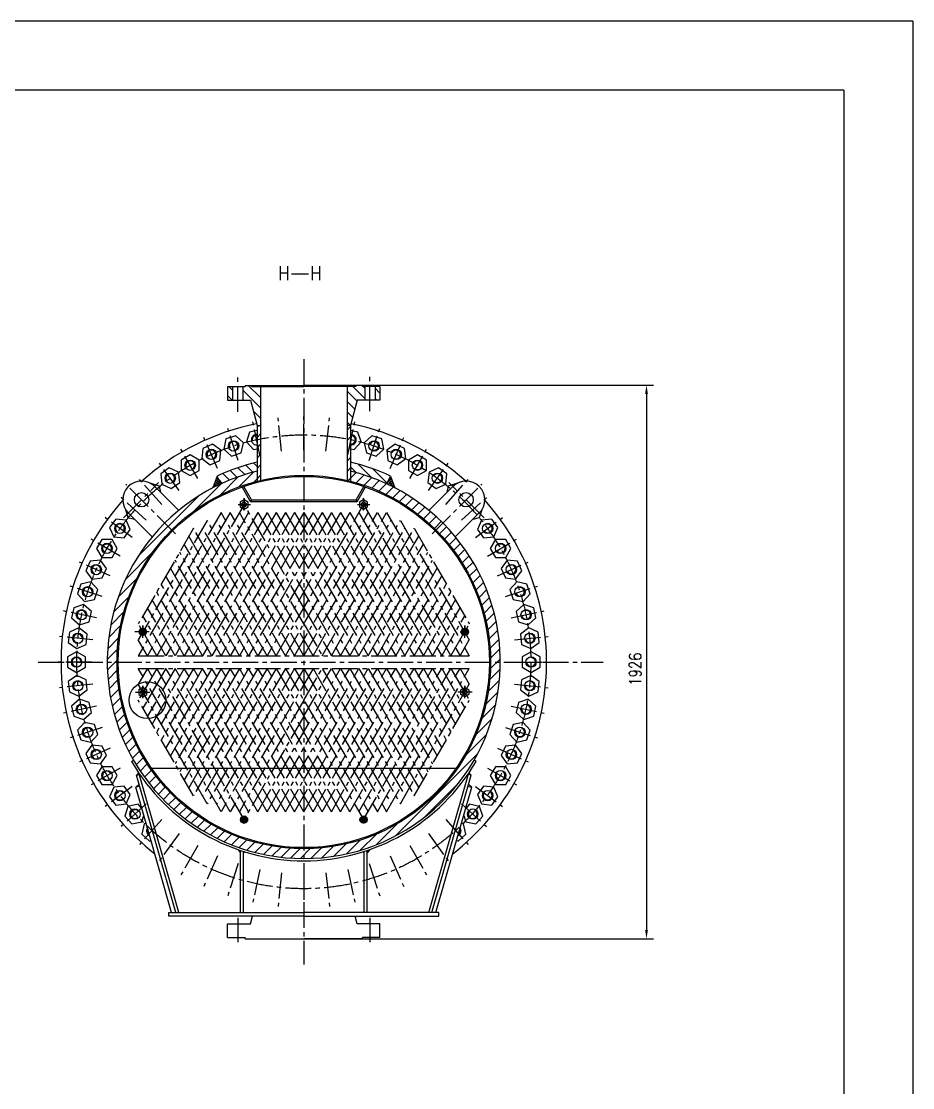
# Model space of a CAD drawing. Header units: inches. Extents: x 3444 to 13536, y 2141 to 9269.
# Drawn here: x 10434 to 13536, y 5557 to 9269 of the extents above; entities that cross this region are included whole.
import ezdxf

# ---------------------------------------------------------------- set-up
doc = ezdxf.new("R2010")
doc.units = ezdxf.units.IN
doc.header["$LTSCALE"] = 120
doc.linetypes.add('CENTER2', pattern=[1.125, 0.75, -0.125, 0.125, -0.125])
for name, color, linetype in [('1轮廓实线层', 7, 'Continuous'), ('2细线层', 4, 'Continuous'), ('3中心线层', 1, 'CENTER2'), ('5剖面线层', 2, 'Continuous'), ('6文字层', 3, 'Continuous'), ('8符号标注层', 31, 'Continuous'), ('图框层', 7, 'Continuous')]:
    doc.layers.add(name, color=color, linetype=linetype)
doc.styles.add('PC_TEXTSTYLE', font='romans.shx', dxfattribs={"width": 0.8, "bigfont": 'hzfs.shx'})
doc.styles.add('TH_GBDIM', font='romans.shx', dxfattribs={"width": 0.8, "bigfont": 'hzfs.shx'})
doc.dimstyles.new('TH_GBDIM', dxfattribs={"dimscale": 12, "dimtxt": 3.5, "dimasz": 2.5, "dimexe": 2, "dimexo": 0, "dimgap": 1.5, "dimtad": 1, "dimdec": 1, "dimdsep": 46, "dimtxsty": 'TH_GBDIM', "dimcen": 2.5, "dimclrd": 130, "dimclre": 130, "dimclrt": 3, "dimadec": 0, "dimazin": 2, "dimtfac": 0.714286, "dimtdec": 1, "dimtmove": 0, "dimatfit": 3, "dimfxl": 1, "dimtolj": 1, "dimtzin": 0, "dimlwd": -1, "dimlwe": -1, "dimarcsym": 0})
pattern_1 = [(135, (-236.44, 459.9314), (-4.490128, -4.490128), []), (225, (-236.44, 459.9314), (4.490128, -4.490128), [])]
pattern_2 = [(135, (-236.44, 459.931), (-17.96051, -17.96051), [])]
pattern_3 = [(45, (-236.44, 459.931), (-17.960512, 17.960512), [])]
pattern_4 = [(135, (-373.7642, 5.8938), (-1.12253202, -1.12253202), [])]
pattern_5 = [(45, (-373.7642, 5.8938), (-1.12253202, 1.12253202), [])]

# ---------------------------------------------------------------- blocks, each defined once
blk = doc.blocks.new('*D52')
at = {"layer": '1轮廓实线层', "color": 130}
for p, q in [((11417.3, 8001.6), (12633.8, 8001.6)), ((12609.8, 7971.6), (12609.8, 6105.6)), ((11417.3, 6075.6), (12633.8, 6075.6))]:
    blk.add_line(p, q, dxfattribs=at)
for points in [[(12604.8, 7971.6), (12614.8, 7971.6), (12609.8, 8001.6)], [(12604.8, 6105.6), (12614.8, 6105.6), (12609.8, 6075.6)]]:
    blk.add_solid(points, dxfattribs=at)
at = {"layer": 'Defpoints', "color": 0}
for p in [(11417.3, 8001.6), (11417.3, 6075.6), (12609.8, 6075.6)]:
    blk.add_point(p, dxfattribs=at)
at = {"layer": '1轮廓实线层', "color": 3, "insert": (12570.8, 7013.9), "char_height": 42, "attachment_point": 5, "rotation": 90, "style": 'TH_GBDIM'}
blk.add_mtext('\\A1;1926', dxfattribs=at)

msp = doc.modelspace()

# ---------------------------------------------------------------- hatches: boundary and pattern name
at = {"layer": '5剖面线层'}
h = msp.add_hatch(dxfattribs=at)
h.set_pattern_fill('ANSI31', color=256, scale=8, angle=90, style=0)
h.set_pattern_definition(pattern_2)
h.paths.add_polyline_path([(11629.26, 7997.06), (11621.76, 7997.06), (11621.76, 8001.56), (11599.26, 8001.56), (11599.26, 7997.06), (11567.76, 7997.06), (11567.76, 7861.56), (11579.76, 7861.56), (11603.26, 7949.56), (11629.26, 7949.56)])
h.paths.add_polyline_path([(11682.26, 7997.06), (11665.26, 7997.06), (11665.26, 7949.56), (11682.26, 7949.56)])
h.paths.add_polyline_path([(11266.76, 7997.06), (11235.26, 7997.06), (11235.26, 8001.56), (11212.76, 8001.56), (11212.76, 7997.06), (11205.26, 7997.06), (11205.26, 7949.56), (11231.26, 7949.56), (11254.76, 7861.56), (11266.76, 7861.56)])
h.paths.add_polyline_path([(11169.26, 7997.06), (11152.26, 7997.06), (11152.26, 7949.56), (11169.26, 7949.56)])
h = msp.add_hatch(dxfattribs=at)
h.set_pattern_fill('ANSI31', color=256, scale=8, style=0)
h.set_pattern_definition(pattern_3)
h.paths.add_polyline_path([(11266.76, 7861.56), (11254.76, 7861.56), (11254.76, 7811.67, -0.0038743), (11266.76, 7814.09)])
h.paths.add_polyline_path([(11266.76, 7814.09, 0.0038743), (11254.76, 7811.67), (11254.76, 7667.92, -0.0047554), (11266.76, 7670.9)])
h.paths.add_polyline_path([(11579.76, 7861.56), (11567.76, 7861.56), (11567.76, 7814.09, -0.0038743), (11579.76, 7811.67)])
h.paths.add_polyline_path([(11579.76, 7811.67, 0.0038743), (11567.76, 7814.09), (11567.76, 7670.9, -0.0047554), (11579.76, 7667.92)])
h = msp.add_hatch(dxfattribs=at)
h.set_pattern_fill('ANSI31', color=256, scale=8, angle=90, style=0)
h.set_pattern_definition(pattern_2)
h.paths.add_polyline_path([(11254.76, 7702.98), (11254.76, 7733.82, 0.0517284), (11115.51, 7685.67), (11128.19, 7658.48, -0.0491559)])
h.paths.add_polyline_path([(11579.76, 7733.82), (11579.76, 7702.98, -0.0491559), (11706.33, 7658.48), (11719.01, 7685.67, 0.0517284)])
h = msp.add_hatch(dxfattribs=at)
h.set_pattern_fill('ANSI31', color=256, scale=8, style=0)
h.set_pattern_definition(pattern_3)
h.paths.add_polyline_path([(11254.76, 7667.92), (11254.76, 7702.98, 0.8867237), (11417.26, 6354.56), (11417.26, 6388.56, -0.4142136), (10767.26, 7038.56, -0.3419987)])
h.paths.add_polyline_path([(11579.76, 7702.98), (11579.76, 7667.92, -0.3419987), (12067.26, 7038.56, -0.4142136), (11417.26, 6388.56), (11417.26, 6354.56, 0.8867237)])
h = msp.add_hatch(dxfattribs=at)
h.set_pattern_fill('ANSI37', color=256, scale=2, angle=90, style=0)
h.set_pattern_definition(pattern_1)
h.paths.add_polyline_path([(11115.51, 7685.67), (11100.67, 7644.88, -0.0112209), (11128.19, 7658.48)])
h = msp.add_hatch(dxfattribs=at)
h.set_pattern_fill('ANSI37', color=256, scale=2, angle=90, style=0)
h.set_pattern_definition(pattern_1)
h.paths.add_polyline_path([(11719.01, 7685.67), (11706.33, 7658.48, -0.0112209), (11733.85, 7644.88)])
h = msp.add_hatch(dxfattribs=at)
h.set_pattern_fill('ANSI31', color=256, scale=0.5, angle=90, style=0)
h.set_pattern_definition(pattern_4)
h.paths.add_polyline_path([(10863.51, 7154.53, 0.1316525), (10857.26, 7156.2), (10857.26, 7153.7, -0.1316525), (10862.26, 7152.36)])
h.paths.add_polyline_path([(10863.51, 7154.53), (10862.26, 7152.36, -0.2679492), (10867.26, 7143.7), (10869.76, 7143.7, 0.2679492)])
h.paths.add_polyline_path([(10869.76, 7143.7), (10867.26, 7143.7, -0.2679492), (10862.26, 7135.04), (10863.51, 7132.88, 0.2679492)])
h.paths.add_polyline_path([(10862.26, 7135.04, -0.1316525), (10857.26, 7133.7), (10857.26, 7131.2, 0.1316525), (10863.51, 7132.88)])
h.paths.add_polyline_path([(10857.26, 7133.7, -0.1316525), (10852.26, 7135.04), (10851.01, 7132.88, 0.1316525), (10857.26, 7131.2)])
h.paths.add_polyline_path([(10847.26, 7143.7), (10844.76, 7143.7, 0.2679492), (10851.01, 7132.88), (10852.26, 7135.04, -0.2679492)])
h.paths.add_polyline_path([(10852.26, 7152.36), (10851.01, 7154.53, 0.2679492), (10844.76, 7143.7), (10847.26, 7143.7, -0.2679492)])
h.paths.add_polyline_path([(10857.26, 7156.2, 0.1316525), (10851.01, 7154.53), (10852.26, 7152.36, -0.1316525), (10857.26, 7153.7)])
h = msp.add_hatch(dxfattribs=at)
h.set_pattern_fill('ANSI31', color=256, scale=0.5, style=0)
h.set_pattern_definition(pattern_5)
edge = h.paths.add_edge_path()
edge.add_arc((10857.26, 7143.7), 8, 0, 360)
h = msp.add_hatch(dxfattribs=at)
h.set_pattern_fill('ANSI31', color=256, scale=0.5, angle=90, style=0)
h.set_pattern_definition(pattern_4)
edge = h.paths.add_edge_path()
edge.add_arc((11977.26, 7143.7), 12.5, 0, 360)
edge = h.paths.add_edge_path(flags=16)
edge.add_arc((11977.26, 7143.7), 10, 0, 360)
h = msp.add_hatch(dxfattribs=at)
h.set_pattern_fill('ANSI31', color=256, scale=0.5, style=0)
h.set_pattern_definition(pattern_5)
edge = h.paths.add_edge_path()
edge.add_arc((11977.26, 7143.7), 8, 0, 360)
h = msp.add_hatch(dxfattribs=at)
h.set_pattern_fill('ANSI31', color=256, scale=0.5, angle=90, style=0)
h.set_pattern_definition(pattern_4)
edge = h.paths.add_edge_path()
edge.add_arc((11209.26, 6490.02), 12.5, 0, 360)
edge = h.paths.add_edge_path(flags=16)
edge.add_arc((11209.26, 6490.02), 10, 0, 360)
edge = h.paths.add_edge_path()
edge.add_arc((11625.26, 6490.02), 12.5, 0, 360)
edge = h.paths.add_edge_path(flags=16)
edge.add_arc((11625.26, 6490.02), 10, 0, 360)
h = msp.add_hatch(dxfattribs=at)
h.set_pattern_fill('ANSI31', color=256, scale=0.5, style=0)
h.set_pattern_definition(pattern_5)
edge = h.paths.add_edge_path()
edge.add_arc((11209.26, 6490.02), 8, 0, 360)
edge = h.paths.add_edge_path()
edge.add_arc((11625.26, 6490.02), 8, 0, 360)

# ---------------------------------------------------------------- linework, layer by layer
at = {"layer": '1轮廓实线层'}
for p, q in [((11374.79, 8389.14), (11433.31, 8389.14)), ((11152.26, 7997.06), (11152.26, 7949.56)), ((11152.26, 7997.06), (11212.76, 7997.06)), ((11169.26, 7997.06), (11169.26, 7949.56)), ((11205.26, 7997.06), (11205.26, 7949.56)), ((11212.76, 8001.56), (11417.26, 8001.56)), ((11212.76, 8001.56), (11212.76, 7997.06)), ((11235.26, 7997.06), (11235.26, 8001.56)), ((11235.26, 7997.06), (11417.26, 7997.06)), ((11266.76, 7997.06), (11266.76, 7670.9)), ((11621.76, 8001.56), (11417.26, 8001.56)), ((11599.26, 7997.06), (11417.26, 7997.06)), ((11567.76, 7997.06), (11567.76, 7670.9)), ((11599.26, 7997.06), (11599.26, 8001.56)), ((11621.76, 8001.56), (11621.76, 7997.06)), ((11682.26, 7997.06), (11621.76, 7997.06)), ((11629.26, 7997.06), (11629.26, 7949.56)), ((11665.26, 7997.06), (11665.26, 7949.56)), ((11682.26, 7997.06), (11682.26, 7949.56)), ((11152.26, 7949.56), (11231.26, 7949.56)), ((11231.26, 7949.56), (11254.76, 7861.56)), ((11603.26, 7949.56), (11579.76, 7861.56)), ((11682.26, 7949.56), (11603.26, 7949.56)), ((11254.76, 7861.56), (11254.76, 7667.92)), ((11254.76, 7861.56), (11266.76, 7861.56)), ((11579.76, 7861.56), (11567.76, 7861.56)), ((11579.76, 7861.56), (11579.76, 7667.92)), ((11115.51, 7685.67), (11100.67, 7644.88)), ((11128.19, 7658.48), (11115.51, 7685.67)), ((11706.33, 7658.48), (11719.01, 7685.67)), ((11719.01, 7685.67), (11733.85, 7644.88)), ((10980.86, 7566.89), (10894.93, 7652.82)), ((11230.03, 7598.87), (11202.3, 7647.75)), ((11234.76, 7602.56), (11208, 7649.73)), ((11599.76, 7602.56), (11626.52, 7649.73)), ((11604.49, 7598.87), (11632.22, 7647.75)), ((11853.67, 7566.89), (11939.6, 7652.82)), ((11234.76, 7596.56), (11234.76, 7602.56)), ((11234.76, 7602.56), (11599.76, 7602.56)), ((11599.76, 7596.56), (11234.76, 7596.56)), ((11599.76, 7602.56), (11599.76, 7596.56)), ((10888.93, 7474.97), (10803, 7560.9)), ((11945.59, 7474.97), (12031.52, 7560.9)), ((10817.97, 6692.56), (10824.9, 6696.56)), ((12016.55, 6692.56), (12009.73, 6696.74)), ((10835.19, 6644.83), (10842.92, 6652.56)), ((10835.19, 6644.83), (10844.43, 6647.42)), ((10972.26, 6166.56), (10835.19, 6644.83)), ((10982.26, 6166.56), (10842.92, 6652.56)), ((10887.02, 6669.56), (11947.5, 6669.56)), ((11852.26, 6166.56), (11991.6, 6652.56)), ((11862.26, 6166.56), (11999.33, 6644.83)), ((11999.33, 6644.83), (11990.09, 6647.42)), ((11999.33, 6644.83), (11991.6, 6652.56)), ((10832.59, 6602.56), (10844.02, 6614)), ((10846.02, 6607.04), (10832.59, 6602.56)), ((11988.51, 6607.04), (12001.94, 6602.56)), ((12001.94, 6602.56), (11990.5, 6614)), ((10957.26, 6166.56), (10832.59, 6602.56)), ((11877.26, 6166.56), (12001.94, 6602.56)), ((11188.69, 6385.4), (11197.26, 6375.03)), ((11645.83, 6385.4), (11637.26, 6375.03)), ((11197.26, 6166.56), (11197.26, 6382.46)), ((11207.26, 6166.56), (11207.26, 6379.2)), ((11207.26, 6373.79), (11212.2, 6377.64)), ((11627.26, 6373.79), (11622.32, 6377.64)), ((11627.26, 6166.56), (11627.26, 6379.2)), ((11637.26, 6166.56), (11637.26, 6382.46)), ((10947.26, 6166.56), (11417.26, 6166.56)), ((10947.26, 6154.56), (10947.26, 6166.56)), ((11887.26, 6166.56), (11417.26, 6166.56)), ((11887.26, 6154.56), (11887.26, 6166.56)), ((11417.26, 6154.56), (10947.26, 6154.56)), ((11152.26, 6127.56), (11231.26, 6127.56)), ((11152.26, 6080.06), (11152.26, 6127.56)), ((11231.26, 6127.56), (11238.47, 6154.56)), ((11417.26, 6154.56), (11887.26, 6154.56)), ((11603.26, 6127.56), (11596.05, 6154.56)), ((11682.26, 6127.56), (11603.26, 6127.56)), ((11682.26, 6080.06), (11682.26, 6127.56)), ((11152.26, 6080.06), (11212.76, 6080.06)), ((11212.76, 6075.56), (11212.76, 6080.06)), ((11212.76, 6075.56), (11417.26, 6075.56)), ((11621.76, 6075.56), (11417.26, 6075.56)), ((11621.76, 6075.56), (11621.76, 6080.06)), ((11682.26, 6080.06), (11621.76, 6080.06))]:
    msp.add_line(p, q, dxfattribs=at)
for points in [[(11254.76, 7844.5), (11228.73, 7838.96), (11217.6, 7804.72), (11241.69, 7777.97), (11254.76, 7780.75)], [(11579.76, 7780.75), (11592.83, 7777.97), (11616.92, 7804.72), (11605.79, 7838.96), (11579.76, 7844.5)], [(10919.49, 7628.26), (10914.78, 7650.43), (10882.86, 7660.8)], [(11951.66, 7660.8), (11919.74, 7650.43), (11915.03, 7628.26)], [(10795.02, 7572.96), (10805.4, 7541.04), (10827.57, 7536.33)], [(12006.96, 7536.33), (12029.13, 7541.04), (12039.5, 7572.96)], [(10853.57, 6529.16), (10840.61, 6543.56), (10805.4, 6536.08), (10794.27, 6501.84), (10818.36, 6475.09), (10853.57, 6482.57), (10860.66, 6504.38)], [(11973.86, 6504.38), (11980.95, 6482.57), (12016.16, 6475.09), (12040.25, 6501.84), (12029.13, 6536.08), (11993.91, 6543.56), (11980.95, 6529.16)], [(10868.43, 6477.2), (10861.27, 6474.87), (10853.79, 6439.66), (10880.54, 6415.57), (10885.59, 6417.21)], [(11948.94, 6417.21), (11953.98, 6415.57), (11980.74, 6439.66), (11973.25, 6474.87), (11966.09, 6477.2)]]:
    msp.add_lwpolyline(points, dxfattribs=at)
for points in [[(11066.44, 7782.27), (11062.67, 7746.47), (11091.8, 7725.31), (11124.69, 7739.95), (11128.45, 7775.76), (11099.32, 7796.92)], [(11146.1, 7814.87), (11138.61, 7779.66), (11165.37, 7755.57), (11199.6, 7766.69), (11207.09, 7801.91), (11180.33, 7826)], [(11654.19, 7826), (11627.43, 7801.91), (11634.92, 7766.69), (11669.16, 7755.57), (11695.91, 7779.66), (11688.43, 7814.87)], [(11735.2, 7796.92), (11706.07, 7775.76), (11709.84, 7739.95), (11742.72, 7725.31), (11771.85, 7746.47), (11768.09, 7782.27)], [(10990.62, 7741.53), (10990.62, 7705.53), (11021.8, 7687.53), (11052.97, 7705.53), (11052.97, 7741.53), (11021.8, 7759.53)], [(11812.73, 7759.53), (11781.55, 7741.53), (11781.55, 7705.53), (11812.73, 7687.53), (11843.9, 7705.53), (11843.9, 7741.53)], [(10919.48, 7693.08), (10923.24, 7657.28), (10956.13, 7642.64), (10985.25, 7663.8), (10981.49, 7699.6), (10948.6, 7714.24)], [(11885.92, 7714.24), (11853.03, 7699.6), (11849.27, 7663.8), (11878.4, 7642.64), (11911.28, 7657.28), (11915.05, 7693.08)], [(11209.26, 7603.11), (11195.4, 7595.11), (11195.4, 7579.11), (11209.26, 7571.11), (11223.12, 7579.11), (11223.12, 7595.11)], [(11625.26, 7603.11), (11611.4, 7595.11), (11611.4, 7579.11), (11625.26, 7571.11), (11639.12, 7579.11), (11639.12, 7595.11)], [(10741.58, 7507.22), (10756.22, 7474.33), (10792.03, 7470.57), (10813.19, 7499.7), (10798.54, 7532.58), (10762.74, 7536.35)], [(12071.78, 7536.35), (12035.98, 7532.58), (12021.34, 7499.7), (12042.5, 7470.57), (12078.3, 7474.33), (12092.94, 7507.22)], [(10696.29, 7434.03), (10714.29, 7402.85), (10750.29, 7402.85), (10768.29, 7434.03), (10750.29, 7465.2), (10714.29, 7465.2)], [(12120.23, 7465.2), (12084.23, 7465.2), (12066.23, 7434.03), (12084.23, 7402.85), (12120.23, 7402.85), (12138.23, 7434.03)], [(10658.91, 7356.5), (10680.07, 7327.37), (10715.87, 7331.14), (10730.51, 7364.03), (10709.35, 7393.15), (10673.55, 7389.39)], [(12160.97, 7389.39), (12125.17, 7393.15), (12104.01, 7364.03), (12118.65, 7331.14), (12154.46, 7327.37), (12175.62, 7356.5)], [(10629.83, 7275.49), (10653.92, 7248.74), (10689.13, 7256.22), (10700.25, 7290.46), (10676.17, 7317.21), (10640.95, 7309.73)], [(12193.57, 7309.73), (12158.36, 7317.21), (12134.27, 7290.46), (12145.39, 7256.22), (12180.61, 7248.74), (12204.69, 7275.49)], [(10609.38, 7191.88), (10636.13, 7167.79), (10670.37, 7178.92), (10677.85, 7214.13), (10651.1, 7238.22), (10616.86, 7227.09)], [(12217.66, 7227.09), (12183.42, 7238.22), (12156.67, 7214.13), (12164.16, 7178.92), (12198.39, 7167.79), (12225.15, 7191.88)], [(10597.78, 7106.59), (10626.9, 7085.43), (10659.79, 7100.08), (10663.55, 7135.88), (10634.43, 7157.04), (10601.54, 7142.4)], [(12232.98, 7142.4), (12200.1, 7157.04), (12170.97, 7135.88), (12174.73, 7100.08), (12207.62, 7085.43), (12236.75, 7106.59)], [(10595.15, 7020.56), (10626.33, 7002.56), (10657.51, 7020.56), (10657.51, 7056.56), (10626.33, 7074.56), (10595.15, 7056.56)], [(12239.37, 7056.56), (12208.19, 7074.56), (12177.02, 7056.56), (12177.02, 7020.56), (12208.19, 7002.56), (12239.37, 7020.56)], [(10601.54, 6934.73), (10634.43, 6920.08), (10663.55, 6941.24), (10659.79, 6977.05), (10626.9, 6991.69), (10597.78, 6970.53)], [(12236.75, 6970.53), (12207.62, 6991.69), (12174.73, 6977.05), (12170.97, 6941.24), (12200.1, 6920.08), (12232.98, 6934.73)], [(10857.26, 6949.64), (10843.4, 6941.64), (10843.4, 6925.64), (10857.26, 6917.64), (10871.12, 6925.64), (10871.12, 6941.64)], [(11977.26, 6949.64), (11991.12, 6941.64), (11991.12, 6925.64), (11977.26, 6917.64), (11963.4, 6925.64), (11963.4, 6941.64)], [(10616.86, 6850.03), (10651.1, 6838.9), (10677.85, 6862.99), (10670.37, 6898.21), (10636.13, 6909.33), (10609.38, 6885.24)], [(12225.15, 6885.24), (12198.39, 6909.33), (12164.16, 6898.21), (12156.67, 6862.99), (12183.42, 6838.9), (12217.66, 6850.03)], [(10640.95, 6767.4), (10676.17, 6759.91), (10700.25, 6786.67), (10689.13, 6820.9), (10653.92, 6828.39), (10629.83, 6801.64)], [(12204.69, 6801.64), (12180.61, 6828.39), (12145.39, 6820.9), (12134.27, 6786.67), (12158.36, 6759.91), (12193.57, 6767.4)], [(10673.55, 6687.74), (10709.35, 6683.97), (10730.51, 6713.1), (10715.87, 6745.99), (10680.07, 6749.75), (10658.91, 6720.62)], [(12175.62, 6720.62), (12154.46, 6749.75), (12118.65, 6745.99), (12104.01, 6713.1), (12125.17, 6683.97), (12160.97, 6687.74)], [(10714.29, 6611.92), (10750.29, 6611.92), (10768.29, 6643.1), (10750.29, 6674.27), (10714.29, 6674.27), (10696.29, 6643.1)], [(12138.23, 6643.1), (12120.23, 6674.27), (12084.23, 6674.27), (12066.23, 6643.1), (12084.23, 6611.92), (12120.23, 6611.92)], [(10762.74, 6540.78), (10798.54, 6544.54), (10813.19, 6577.43), (10792.03, 6606.55), (10756.22, 6602.79), (10741.58, 6569.9)], [(12092.94, 6569.9), (12078.3, 6602.79), (12042.5, 6606.55), (12021.34, 6577.43), (12035.98, 6544.54), (12071.78, 6540.78)]]:
    msp.add_lwpolyline(points, close=True, dxfattribs=at)
for centre, radius in [((11172.85, 7790.78), 18), ((11661.67, 7790.78), 18), ((11095.56, 7761.11), 18), ((11738.96, 7761.11), 18), ((11021.8, 7723.53), 18), ((11812.73, 7723.53), 18), ((11417.26, 7038.56), 650), ((11417.26, 7038.56), 646), ((10952.36, 7678.44), 18), ((11882.16, 7678.44), 18), ((10852.5, 7603.32), 25), ((11982.02, 7603.32), 25), ((11209.26, 7587.11), 8), ((11625.26, 7587.11), 8), ((10777.38, 7503.46), 18), ((12057.14, 7503.46), 18), ((10732.29, 7434.03), 18), ((12102.23, 7434.03), 18), ((10694.71, 7360.26), 18), ((12139.81, 7360.26), 18), ((10665.04, 7282.97), 18), ((12169.48, 7282.97), 18), ((10643.61, 7203.01), 18), ((12190.91, 7203.01), 18), ((10630.66, 7121.24), 18), ((10857.26, 7143.7), 12.5), ((10857.26, 7143.7), 10), ((10857.26, 7143.7), 8), ((11977.26, 7143.7), 12.5), ((11977.26, 7143.7), 10), ((11977.26, 7143.7), 8), ((12203.86, 7121.24), 18), ((10626.33, 7038.56), 18), ((12208.19, 7038.56), 18), ((10630.66, 6955.89), 18), ((10857.26, 6933.64), 8), ((10857.26, 6933.64), 8), ((10857.26, 6933.42), 8), ((11977.26, 6933.42), 8), ((12203.86, 6955.89), 18), ((10643.61, 6874.12), 18), ((12190.91, 6874.12), 18), ((10665.04, 6794.15), 18), ((12169.48, 6794.15), 18), ((10694.71, 6716.86), 18), ((12139.81, 6716.86), 18), ((10732.29, 6643.1), 18), ((12102.23, 6643.1), 18), ((10777.38, 6573.66), 18), ((12057.14, 6573.66), 18), ((10829.48, 6509.33), 18), ((11209.26, 6490.02), 12.5), ((11209.26, 6490.02), 10), ((11209.26, 6490.02), 8), ((11625.26, 6490.02), 12.5), ((11625.26, 6490.02), 10), ((11625.26, 6490.02), 8), ((12005.04, 6509.33), 18)]:
    msp.add_circle(centre, radius, dxfattribs=at)
for centre, radius, start, end in [((11417.26, 7038.56), 845, 101.19668, 131.81822), ((11417.26, 7038.56), 845, 48.18178, 78.80332), ((11252.82, 7812.21), 18, 83.80051, 276.19949), ((11581.71, 7812.21), 18, 263.80051, 96.19949), ((11417.26, 7038.56), 714, 103.15529, 115), ((11417.26, 7038.56), 714, 65, 76.84471), ((11417.26, 7038.56), 684, 103.74335, 76.25665), ((10852.5, 7603.32), 65, 45, 225), ((11982.02, 7603.32), 65, 315, 135), ((11417.26, 7038.56), 845, 138.18178, 232.14273), ((11234.76, 7602.56), 6, 201.19703, 270), ((11599.76, 7602.56), 6, 270, 338.80297), ((11417.26, 7038.56), 845, 307.85727, 41.81822), ((11417.26, 7038.56), 692, 210, 270), ((11417.26, 7038.56), 692, 270, 330), ((10888.02, 6450.79), 18, 145.97458, 245.94139), ((11946.5, 6450.79), 18, 294.05861, 34.02542)]:
    msp.add_arc(centre, radius, start, end, dxfattribs=at)
at = {"layer": '2细线层'}
for q in [(3444.16, 9268.53), (13536.16, 2140.53)]:
    msp.add_line((13536.16, 9268.53), q, dxfattribs=at)
for centre in [(11209.26, 7587.11), (11625.26, 7587.11), (11977.26, 6933.64)]:
    msp.add_circle(centre, 6.8, dxfattribs=at)
for centre, radius, start, end in [((11172.85, 7790.78), 15.3, 288, 198.55483), ((11252.82, 7812.21), 15.3, 82.70098, 192.55483), ((11581.71, 7812.21), 15.3, 258, 97.29902), ((11661.67, 7790.78), 15.3, 252, 162.55483), ((11095.56, 7761.11), 15.3, 294, 204.55483), ((11738.96, 7761.11), 15.3, 246, 156.55483), ((11021.8, 7723.53), 15.3, 300, 210.55483), ((11812.73, 7723.53), 15.3, 240, 150.55483), ((10952.36, 7678.44), 15.3, 306, 216.55483), ((11882.16, 7678.44), 15.3, 234, 144.55483), ((10777.38, 7503.46), 15.3, 324, 234.55483), ((12057.14, 7503.46), 15.3, 216, 126.55483), ((10732.29, 7434.03), 15.3, 330, 240.55483), ((12102.23, 7434.03), 15.3, 210, 120.55483), ((10694.71, 7360.26), 15.3, 336, 246.55483), ((12139.81, 7360.26), 15.3, 204, 114.55483), ((10665.04, 7282.97), 15.3, 342, 252.55483), ((12169.48, 7282.97), 15.3, 198, 108.55483), ((10643.61, 7203.01), 15.3, 348, 258.55483), ((12190.91, 7203.01), 15.3, 192, 102.55483), ((10630.66, 7121.24), 15.3, 354, 264.55483), ((12203.86, 7121.24), 15.3, 186, 96.55483), ((10626.33, 7038.56), 15.3, 0, 270.55483), ((12208.19, 7038.56), 15.3, 180, 90.55483), ((10630.66, 6955.89), 15.3, 6, 276.55483), ((10857.26, 6933.64), 6.8, 270, 182.31994), ((12203.86, 6955.89), 15.3, 174, 84.55483), ((10643.61, 6874.12), 15.3, 12, 282.55483), ((12190.91, 6874.12), 15.3, 168, 78.55483), ((10665.04, 6794.15), 15.3, 18, 288.55483), ((12169.48, 6794.15), 15.3, 162, 72.55483), ((10694.71, 6716.86), 15.3, 24, 294.55483), ((12139.81, 6716.86), 15.3, 156, 66.55483), ((10732.29, 6643.1), 15.3, 30, 300.55483), ((12102.23, 6643.1), 15.3, 150, 60.55483), ((10777.38, 6573.66), 15.3, 36, 306.55483), ((12057.14, 6573.66), 15.3, 144, 54.55483), ((10829.48, 6509.33), 15.3, 42, 312.55483), ((12005.04, 6509.33), 15.3, 138, 48.55483), ((10888.02, 6450.79), 15.3, 155.11299, 236.80298), ((11946.5, 6450.79), 15.3, 303.19702, 24.88701)]:
    msp.add_arc(centre, radius, start, end, dxfattribs=at)
at = {"layer": '3中心线层'}
for p, q in [((11417.26, 8092.99), (11417.26, 5986)), ((11187.26, 7908.85), (11187.26, 8041.95)), ((11647.26, 7911.18), (11647.26, 8044.27)), ((11263.86, 7760.28), (11239.48, 7874.95)), ((11340.14, 7772.36), (11327.88, 7888.96)), ((11417.26, 7776.4), (11417.26, 7893.64)), ((11494.39, 7772.36), (11506.64, 7888.96)), ((11570.67, 7760.28), (11595.04, 7874.95)), ((11189.26, 7740.29), (11153.03, 7851.79)), ((11645.27, 7740.29), (11681.49, 7851.79)), ((11117.15, 7712.61), (11069.47, 7819.71)), ((11717.37, 7712.61), (11765.05, 7819.71)), ((11048.34, 7677.55), (10989.72, 7779.08)), ((11786.18, 7677.55), (11844.8, 7779.08)), ((10983.57, 7635.49), (10914.66, 7730.33)), ((11850.95, 7635.49), (11919.86, 7730.33)), ((10789.71, 7540.54), (10912.13, 7662.95)), ((10970.88, 7484.94), (10798.26, 7657.56)), ((10923.55, 7586.88), (10845.1, 7674.01)), ((11863.64, 7484.94), (12036.26, 7657.56)), ((11910.97, 7586.88), (11989.42, 7674.01)), ((12044.81, 7540.54), (11922.4, 7662.95)), ((10868.94, 7532.27), (10781.81, 7610.72)), ((11209.26, 7566.43), (11209.26, 7609.26)), ((11209.26, 7609.26), (11209.26, 7587.32)), ((11625.26, 7609.26), (11625.26, 7587.32)), ((11625.26, 7566.43), (11625.26, 7609.26)), ((11965.58, 7532.27), (12052.71, 7610.72)), ((11209.26, 7587.11), (10905.26, 7060.56)), ((11188.39, 7587.11), (11231.45, 7587.11)), ((11209.26, 7569.76), (11209.26, 7603.57)), ((11417.26, 7226.84), (11209.26, 7587.11)), ((11321.26, 7060.56), (11625.26, 7587.11)), ((11604.39, 7587.11), (11647.45, 7587.11)), ((11625.26, 7569.76), (11625.26, 7603.57)), ((11625.26, 7587.11), (11929.26, 7060.56)), ((10820.34, 7472.25), (10725.49, 7541.16)), ((11129.26, 7559.39), (10841.26, 7060.56)), ((11161.26, 7559.39), (10873.26, 7060.56)), ((11225.26, 7559.39), (10937.26, 7060.56)), ((11257.26, 7559.39), (10969.26, 7060.56)), ((11289.26, 7559.39), (11001.26, 7060.56)), ((11321.26, 7559.39), (11033.26, 7060.56)), ((11353.26, 7559.39), (11065.26, 7060.56)), ((11385.26, 7559.39), (11097.26, 7060.56)), ((11417.26, 7060.56), (11129.26, 7559.39)), ((11417.26, 7559.39), (11129.26, 7060.56)), ((11449.26, 7060.56), (11161.26, 7559.39)), ((11449.26, 7559.39), (11161.26, 7060.56)), ((11417.26, 7171.41), (11193.26, 7559.39)), ((11481.26, 7559.39), (11193.26, 7060.56)), ((11513.26, 7559.39), (11225.26, 7060.56)), ((11257.26, 7559.39), (11545.26, 7060.56)), ((11545.26, 7559.39), (11257.26, 7060.56)), ((11289.26, 7559.39), (11577.26, 7060.56)), ((11577.26, 7559.39), (11289.26, 7060.56)), ((11321.26, 7559.39), (11609.26, 7060.56)), ((11353.26, 7559.39), (11641.26, 7060.56)), ((11353.26, 7060.56), (11641.26, 7559.39)), ((11385.26, 7559.39), (11673.26, 7060.56)), ((11385.26, 7060.56), (11673.26, 7559.39)), ((11417.26, 7559.39), (11705.26, 7060.56)), ((11417.26, 7060.56), (11705.26, 7559.39)), ((11449.26, 7559.39), (11737.26, 7060.56)), ((11481.26, 7559.39), (11769.26, 7060.56)), ((11513.26, 7559.39), (11801.26, 7060.56)), ((11545.26, 7559.39), (11833.26, 7060.56)), ((11577.26, 7559.39), (11865.26, 7060.56)), ((11609.26, 7559.39), (11897.26, 7060.56)), ((11673.26, 7559.39), (11961.26, 7060.56)), ((11705.26, 7559.39), (11993.26, 7060.56)), ((12014.19, 7472.25), (12109.03, 7541.16)), ((11081.26, 7531.68), (10841.26, 7115.99)), ((11033.26, 7503.97), (10841.26, 7171.41)), ((11289.26, 7060.56), (11033.26, 7503.97)), ((11321.26, 7060.56), (11065.26, 7503.97)), ((11353.26, 7060.56), (11081.26, 7531.68)), ((11385.26, 7060.56), (11113.26, 7531.68)), ((11449.26, 7060.56), (11721.26, 7531.68)), ((11481.26, 7060.56), (11753.26, 7531.68)), ((11513.26, 7060.56), (11769.26, 7503.97)), ((11545.26, 7060.56), (11801.26, 7503.97)), ((11753.26, 7531.68), (11993.26, 7115.99)), ((11801.26, 7503.97), (11993.26, 7171.41)), ((10778.27, 7407.48), (10676.74, 7466.1)), ((11257.26, 7060.56), (11017.26, 7476.25)), ((11577.26, 7060.56), (11817.26, 7476.25)), ((12056.25, 7407.48), (12157.78, 7466.1)), ((11225.26, 7060.56), (11001.26, 7448.54)), ((11609.26, 7060.56), (11833.26, 7448.54)), ((10743.21, 7338.67), (10636.11, 7386.35)), ((11161.26, 7060.56), (10969.26, 7393.12)), ((11193.26, 7060.56), (10985.26, 7420.83)), ((11641.26, 7060.56), (11849.26, 7420.83)), ((11673.26, 7060.56), (11865.26, 7393.12)), ((12091.31, 7338.67), (12198.41, 7386.35)), ((11129.26, 7060.56), (10953.26, 7365.4)), ((11705.26, 7060.56), (11881.26, 7365.4)), ((11097.26, 7060.56), (10937.26, 7337.69)), ((11737.26, 7060.56), (11897.26, 7337.69)), ((10715.53, 7266.57), (10604.03, 7302.8)), ((11033.26, 7060.56), (10905.26, 7282.26)), ((11065.26, 7060.56), (10921.26, 7309.98)), ((11769.26, 7060.56), (11913.26, 7309.98)), ((11801.26, 7060.56), (11929.26, 7282.26)), ((12118.99, 7266.57), (12230.49, 7302.8)), ((11001.26, 7060.56), (10889.26, 7254.55)), ((11833.26, 7060.56), (11945.26, 7254.55)), ((10695.54, 7191.97), (10580.87, 7216.34)), ((10969.26, 7060.56), (10873.26, 7226.84)), ((11417.26, 7226.84), (11513.26, 7060.56)), ((11865.26, 7060.56), (11961.26, 7226.84)), ((11865.26, 7060.56), (11961.26, 7226.84)), ((12138.98, 7191.97), (12253.65, 7216.34)), ((10905.26, 7060.56), (10841.26, 7171.41)), ((10937.26, 7060.56), (10857.26, 7199.13)), ((10857.26, 7123.02), (10857.26, 7165.85)), ((10857.26, 7165.85), (10857.26, 7143.91)), ((11417.26, 7171.41), (11481.26, 7060.56)), ((11897.26, 7060.56), (11977.26, 7199.13)), ((11929.26, 7060.56), (11993.26, 7171.41)), ((11977.26, 7123.02), (11977.26, 7165.85)), ((11977.26, 7165.85), (11977.26, 7143.91)), ((10683.46, 7115.69), (10566.87, 7127.94)), ((10879.41, 7143.7), (10828.73, 7143.7)), ((11961.23, 7143.7), (11992.24, 7143.7)), ((12151.06, 7115.69), (12267.66, 7127.94)), ((10873.26, 7060.56), (10841.26, 7115.99)), ((11961.26, 7060.56), (11993.26, 7115.99)), ((10841.26, 7060.56), (11993.26, 7060.56)), ((10493.03, 7038.56), (12458.66, 7038.56)), ((10679.42, 7038.56), (10562.18, 7038.56)), ((10841.26, 7016.56), (11993.26, 7016.56)), ((10873.26, 7016.56), (10841.26, 6961.14)), ((11129.26, 6517.73), (10841.26, 7016.56)), ((10905.26, 7016.56), (10841.26, 6905.71)), ((10937.26, 7016.56), (10857.26, 6878)), ((10969.26, 7016.56), (10873.26, 6850.29)), ((11161.26, 6517.73), (10873.26, 7016.56)), ((11001.26, 7016.56), (10889.26, 6822.57)), ((11033.26, 7016.56), (10905.26, 6794.86)), ((11209.26, 6490.02), (10905.26, 7016.56)), ((11065.26, 7016.56), (10921.26, 6767.15)), ((11097.26, 7016.56), (10937.26, 6739.43)), ((11225.26, 6517.73), (10937.26, 7016.56)), ((11129.26, 7016.56), (10953.26, 6711.72)), ((11161.26, 7016.56), (10969.26, 6684.01)), ((11257.26, 6517.73), (10969.26, 7016.56)), ((11193.26, 7016.56), (10985.26, 6656.3)), ((11225.26, 7016.56), (11001.26, 6628.58)), ((11289.26, 6517.73), (11001.26, 7016.56)), ((11257.26, 7016.56), (11017.26, 6600.87)), ((11289.26, 7016.56), (11033.26, 6573.16)), ((11321.26, 6517.73), (11033.26, 7016.56)), ((11321.26, 7016.56), (11065.26, 6573.16)), ((11353.26, 6517.73), (11065.26, 7016.56)), ((11353.26, 7016.56), (11081.26, 6545.44)), ((11385.26, 6517.73), (11097.26, 7016.56)), ((11385.26, 7016.56), (11113.26, 6545.44)), ((11417.26, 7016.56), (11129.26, 6517.73)), ((11417.26, 6517.73), (11129.26, 7016.56)), ((11449.26, 7016.56), (11161.26, 6517.73)), ((11449.26, 6517.73), (11161.26, 7016.56)), ((11481.26, 6517.73), (11193.26, 7016.56)), ((11513.26, 6517.73), (11225.26, 7016.56)), ((11257.26, 6517.73), (11545.26, 7016.56)), ((11545.26, 6517.73), (11257.26, 7016.56)), ((11289.26, 6517.73), (11577.26, 7016.56)), ((11577.26, 6517.73), (11289.26, 7016.56)), ((11321.26, 6517.73), (11609.26, 7016.56)), ((11321.26, 7016.56), (11625.26, 6490.02)), ((11353.26, 6517.73), (11641.26, 7016.56)), ((11353.26, 7016.56), (11641.26, 6517.73)), ((11385.26, 6517.73), (11673.26, 7016.56)), ((11385.26, 7016.56), (11673.26, 6517.73)), ((11417.26, 6517.73), (11705.26, 7016.56)), ((11417.26, 6850.29), (11513.26, 7016.56)), ((11417.26, 6905.71), (11481.26, 7016.56)), ((11417.26, 7016.56), (11705.26, 6517.73)), ((11449.26, 6517.73), (11737.26, 7016.56)), ((11449.26, 7016.56), (11721.26, 6545.44)), ((11481.26, 6517.73), (11769.26, 7016.56)), ((11481.26, 7016.56), (11753.26, 6545.44)), ((11513.26, 6517.73), (11801.26, 7016.56)), ((11513.26, 7016.56), (11769.26, 6573.16)), ((11545.26, 6517.73), (11833.26, 7016.56)), ((11545.26, 7016.56), (11801.26, 6573.16)), ((11577.26, 6517.73), (11865.26, 7016.56)), ((11577.26, 7016.56), (11817.26, 6600.87)), ((11609.26, 6517.73), (11897.26, 7016.56)), ((11609.26, 7016.56), (11833.26, 6628.58)), ((11625.26, 6490.02), (11929.26, 7016.56)), ((11641.26, 7016.56), (11849.26, 6656.3)), ((11673.26, 6517.73), (11961.26, 7016.56)), ((11673.26, 7016.56), (11865.26, 6684.01)), ((11705.26, 6517.73), (11993.26, 7016.56)), ((11705.26, 7016.56), (11881.26, 6711.72)), ((11737.26, 7016.56), (11897.26, 6739.43)), ((11769.26, 7016.56), (11913.26, 6767.15)), ((11801.26, 7016.56), (11929.26, 6794.86)), ((11833.26, 7016.56), (11945.26, 6822.57)), ((11865.26, 7016.56), (11961.26, 6850.29)), ((11865.26, 7016.56), (11961.26, 6850.29)), ((11897.26, 7016.56), (11977.26, 6878)), ((11929.26, 7016.56), (11993.26, 6905.71)), ((11961.26, 7016.56), (11993.26, 6961.14)), ((12155.1, 7038.56), (12272.34, 7038.56)), ((10683.46, 6961.44), (10566.87, 6949.18)), ((11081.26, 6545.44), (10841.26, 6961.14)), ((10857.26, 6912.75), (10857.26, 6955.58)), ((10857.26, 6955.58), (10857.26, 6933.64)), ((10905.26, 6961.14), (10873.26, 6905.71)), ((11753.26, 6545.44), (11993.26, 6961.14)), ((11977.26, 6955.58), (11977.26, 6933.64)), ((11977.26, 6912.75), (11977.26, 6955.58)), ((12151.06, 6961.44), (12267.66, 6949.18)), ((10831.65, 6933.19), (10880.94, 6933.64)), ((11033.26, 6573.16), (10841.26, 6905.71)), ((11417.26, 6905.71), (11193.26, 6517.73)), ((11801.26, 6573.16), (11993.26, 6905.71)), ((12002.88, 6933.19), (11953.59, 6933.64)), ((10695.54, 6885.16), (10580.87, 6860.78)), ((12138.98, 6885.16), (12253.65, 6860.78)), ((11417.26, 6850.29), (11209.26, 6490.02)), ((10715.53, 6810.56), (10604.03, 6774.33)), ((12118.99, 6810.56), (12230.49, 6774.33)), ((10743.21, 6738.45), (10636.11, 6690.77)), ((12091.31, 6738.45), (12198.41, 6690.77)), ((10778.27, 6669.64), (10676.74, 6611.02)), ((12056.25, 6669.64), (12157.78, 6611.02)), ((10820.34, 6604.87), (10725.49, 6535.96)), ((12014.19, 6604.87), (12109.03, 6535.96)), ((10868.94, 6544.85), (10781.81, 6466.4)), ((11965.58, 6544.85), (12052.71, 6466.4)), ((10923.55, 6490.24), (10845.1, 6403.11)), ((11910.97, 6490.24), (11989.42, 6403.11)), ((10983.57, 6441.64), (10914.66, 6346.79)), ((11850.95, 6441.64), (11919.86, 6346.79)), ((11048.34, 6399.57), (10989.72, 6298.04)), ((11786.18, 6399.57), (11844.8, 6298.04)), ((11117.15, 6364.51), (11069.47, 6257.41)), ((11717.37, 6364.51), (11765.05, 6257.41)), ((11189.26, 6336.83), (11153.03, 6225.33)), ((11263.86, 6316.84), (11239.48, 6202.17)), ((11570.67, 6316.84), (11595.04, 6202.17)), ((11645.27, 6336.83), (11681.49, 6225.33)), ((11340.14, 6304.76), (11327.88, 6188.17)), ((11417.26, 6300.72), (11417.26, 6183.48)), ((11494.39, 6304.76), (11506.64, 6188.17)), ((11187.26, 6147.79), (11187.26, 6064.06)), ((11647.26, 6147.79), (11647.26, 6064.06))]:
    msp.add_line(p, q, dxfattribs=at)
msp.add_circle((11417.26, 7039.49), 790, dxfattribs=at)
at = {"layer": '8符号标注层'}
msp.add_circle((10873.26, 6905.71), 64, dxfattribs=at)
at = {"layer": '图框层'}
for q in [(3684.16, 9028.53), (13296.16, 2380.53)]:
    msp.add_line((13296.16, 9028.53), q, dxfattribs=at)

# ---------------------------------------------------------------- texts
at = {"layer": '6文字层', "char_height": 49.49, "attachment_point": 2, "style": 'PC_TEXTSTYLE'}
for insert in [(11348.23, 8416.38), (11459.87, 8416.38)]:
    msp.add_mtext('{\\fArial|b0|i0|c0|p32;H}', dxfattribs=dict(at, insert=insert))

# ---------------------------------------------------------------- dimensions: what is measured, and where the dimension line sits
at = {"layer": '1轮廓实线层'}
dim = msp.add_linear_dim(base=(12609.82, 6075.56), p1=(11417.26, 8001.56), p2=(11417.26, 6075.56), angle=90, dimstyle='TH_GBDIM', dxfattribs=at)
dim.commit()
dim.dimension.update_dxf_attribs({"geometry": '*D52', "text_midpoint": (12609.82, 7013.92), "dimtype": 160})

doc.saveas('drawing.dxf')
